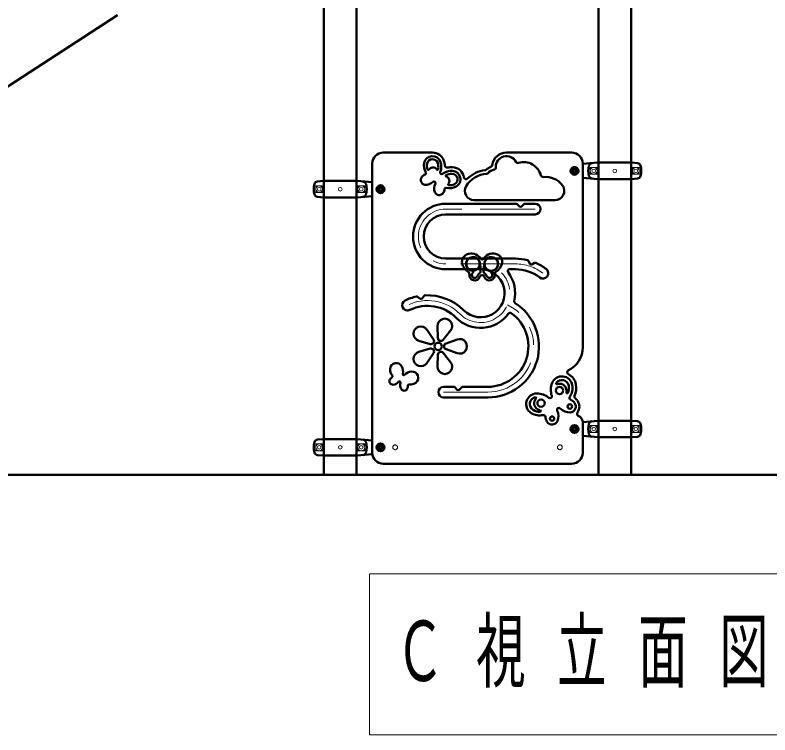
# Model space of a CAD drawing. Units: millimetres on the paper, scale 1:50. Extents: x -365 to 0, y -594 to 257.
# Drawn here: x -274.54 to -233.3, y -154.75 to -115.44 of the extents above; entities that cross this region are included whole.
import ezdxf

# ---------------------------------------------------------------- set-up
doc = ezdxf.new("R2010")
doc.units = ezdxf.units.MM
doc.linetypes.add('USER1', pattern=[4.5, 2.5, -2])
doc.linetypes.add('USER2', pattern=[6, 3, -1, 1, -1])
doc.layers.add('LY_1', color=140, linetype='Continuous', lineweight=50)
doc.styles.add('ＭＳ ゴシック', font='')
doc.styles.get('ＭＳ ゴシック').set_extended_font_data('MS Gothic')

msp = doc.modelspace()

# ---------------------------------------------------------------- linework, layer by layer
at = {"layer": 'LY_1'}
for p, q in [((-257.667, -140.544), (-257.667, -70.254)), ((-255.885, -140.544), (-255.885, -70.254)), ((-242.667, -140.544), (-242.667, -70.254)), ((-240.885, -140.544), (-240.885, -70.254)), ((-268.94, -115.436), (-298.592, -134.639)), ((-254.426, -122.944), (-251.736, -122.944)), ((-247.689, -122.944), (-244.126, -122.944)), ((-255.026, -139.344), (-255.026, -123.544)), ((-243.526, -133.584), (-243.526, -123.544)), ((-243.326, -123.549), (-243.526, -123.564)), ((-242.696, -123.494), (-243.326, -123.549)), ((-240.856, -123.494), (-242.696, -123.494)), ((-240.856, -123.494), (-240.54, -123.522)), ((-244.056, -123.898), (-243.976, -123.852)), ((-244.056, -123.898), (-244.056, -123.99)), ((-244.056, -123.99), (-243.976, -124.036)), ((-243.976, -123.852), (-243.896, -123.898)), ((-243.976, -124.036), (-243.896, -123.99)), ((-243.896, -123.898), (-243.896, -123.99)), ((-257.696, -124.494), (-258.012, -124.522)), ((-257.696, -124.494), (-255.855, -124.494)), ((-255.856, -124.494), (-255.226, -124.549)), ((-255.226, -124.549), (-255.026, -124.564)), ((-243.326, -124.339), (-243.526, -124.324)), ((-242.696, -124.394), (-243.326, -124.339)), ((-240.856, -124.394), (-242.696, -124.394)), ((-240.856, -124.394), (-240.54, -124.366)), ((-254.656, -124.898), (-254.576, -124.852)), ((-254.656, -124.898), (-254.656, -124.99)), ((-254.576, -124.852), (-254.496, -124.898)), ((-254.496, -124.898), (-254.496, -124.99)), ((-257.696, -125.394), (-258.012, -125.366)), ((-255.856, -125.394), (-255.226, -125.339)), ((-255.226, -125.339), (-255.026, -125.324)), ((-254.656, -124.99), (-254.576, -125.036)), ((-254.576, -125.036), (-254.496, -124.99)), ((-257.696, -125.394), (-255.855, -125.394)), ((-251.006, -125.739), (-247.172, -125.739)), ((-249.465, -125.539), (-245.033, -125.539)), ((-246.982, -125.896), (-247.116, -125.762)), ((-246.869, -125.896), (-246.736, -125.762)), ((-246.68, -125.739), (-246.126, -125.739)), ((-251.006, -126.319), (-246.126, -126.319)), ((-251.006, -128.739), (-247.206, -128.739)), ((-246.417, -129.016), (-246.494, -128.86)), ((-246.31, -129.052), (-246.154, -128.975)), ((-251.006, -129.319), (-249.108, -129.319)), ((-247.528, -129.319), (-247.206, -129.319)), ((-252.414, -130.927), (-252.552, -130.821)), ((-252.302, -130.912), (-252.196, -130.774)), ((-251.681, -133.15), (-252.04, -132.618)), ((-251.442, -133.072), (-251.464, -132.431)), ((-251.144, -133.169), (-250.749, -132.663)), ((-250.996, -133.373), (-250.393, -133.153)), ((-251.865, -133.403), (-252.482, -133.226)), ((-251.865, -133.655), (-252.482, -133.832)), ((-251.681, -133.908), (-252.04, -134.44)), ((-251.442, -133.986), (-251.464, -134.627)), ((-251.144, -133.889), (-250.749, -134.395)), ((-250.996, -133.685), (-250.393, -133.905)), ((-250.572, -135.739), (-251.126, -135.739)), ((-250.382, -135.896), (-250.516, -135.762)), ((-250.269, -135.896), (-250.136, -135.762)), ((-248.706, -135.739), (-250.08, -135.739)), ((-248.706, -136.319), (-251.126, -136.319)), ((-243.326, -137.649), (-243.526, -137.664)), ((-243.526, -139.344), (-243.526, -137.687)), ((-242.696, -137.594), (-243.326, -137.649)), ((-240.856, -137.594), (-242.696, -137.594)), ((-240.856, -137.594), (-240.54, -137.622)), ((-244.056, -137.998), (-243.976, -137.952)), ((-244.056, -137.998), (-244.056, -138.09)), ((-244.056, -138.09), (-243.976, -138.136)), ((-243.976, -137.952), (-243.896, -137.998)), ((-243.976, -138.136), (-243.896, -138.09)), ((-243.896, -137.998), (-243.896, -138.09)), ((-243.326, -138.439), (-243.526, -138.424)), ((-242.696, -138.494), (-243.326, -138.439)), ((-240.856, -138.494), (-242.696, -138.494)), ((-240.856, -138.494), (-240.54, -138.466)), ((-257.696, -138.594), (-258.012, -138.622)), ((-257.696, -138.594), (-255.855, -138.594)), ((-255.856, -138.594), (-255.226, -138.649)), ((-255.226, -138.649), (-255.026, -138.664)), ((-254.656, -138.998), (-254.576, -138.952)), ((-254.576, -138.952), (-254.496, -138.998)), ((-254.656, -138.998), (-254.656, -139.09)), ((-254.656, -139.09), (-254.576, -139.136)), ((-254.576, -139.136), (-254.496, -139.09)), ((-254.496, -138.998), (-254.496, -139.09)), ((-257.696, -139.494), (-258.012, -139.466)), ((-257.696, -139.494), (-255.855, -139.494)), ((-255.856, -139.494), (-255.226, -139.439)), ((-255.226, -139.439), (-255.026, -139.424)), ((-254.426, -139.944), (-244.126, -139.944))]:
    msp.add_line(p, q, dxfattribs=at)
at = {"layer": 'LY_1', "color": 7, "lineweight": 13}
for p, q in [((-242.741, -123.759), (-243.111, -123.759)), ((-243.111, -124.129), (-243.111, -123.759)), ((-242.741, -124.129), (-243.111, -124.129)), ((-240.811, -123.759), (-240.441, -123.759)), ((-240.811, -124.129), (-240.441, -124.129)), ((-240.441, -124.129), (-240.441, -123.759)), ((-257.741, -124.759), (-258.111, -124.759)), ((-258.111, -125.129), (-258.111, -124.759)), ((-255.811, -124.759), (-255.441, -124.759)), ((-255.441, -125.129), (-255.441, -124.759)), ((-257.741, -125.129), (-258.111, -125.129)), ((-255.811, -125.129), (-255.441, -125.129)), ((-242.741, -137.859), (-243.111, -137.859)), ((-243.111, -138.229), (-243.111, -137.859)), ((-240.811, -137.859), (-240.441, -137.859)), ((-240.441, -138.229), (-240.441, -137.859)), ((-242.741, -138.229), (-243.111, -138.229)), ((-240.811, -138.229), (-240.441, -138.229)), ((-257.741, -138.859), (-258.111, -138.859)), ((-258.111, -139.229), (-258.111, -138.859)), ((-255.811, -138.859), (-255.441, -138.859)), ((-255.441, -139.229), (-255.441, -138.859)), ((-257.741, -139.229), (-258.111, -139.229)), ((-255.811, -139.229), (-255.441, -139.229)), ((-255.176, -145.953), (-255.176, -154.753)), ((-198.376, -145.953), (-255.176, -145.953)), ((-255.176, -154.753), (-198.376, -154.753))]:
    msp.add_line(p, q, dxfattribs=at)
at = {"layer": 'LY_1', "color": 7, "linetype": 'USER2', "lineweight": 13}
for p, q in [((-246.126, -126.029), (-251.006, -126.029)), ((-247.206, -129.029), (-251.006, -129.029)), ((-251.126, -136.029), (-248.706, -136.029))]:
    msp.add_line(p, q, dxfattribs=at)
at = {"layer": 'LY_1', "color": 7}
msp.add_line((-317.894, -140.544), (-192.124, -140.544), dxfattribs=at)
at = {"layer": 'LY_1', "color": 7, "lineweight": 13}
for centre, radius in [((-243.976, -123.944), 0.24), ((-243.976, -123.944), 0.11), ((-242.926, -123.944), 0.185), ((-242.926, -123.944), 0.1), ((-241.776, -123.944), 0.1), ((-240.626, -123.944), 0.185), ((-240.626, -123.944), 0.1), ((-257.926, -124.944), 0.185), ((-257.926, -124.944), 0.1), ((-256.776, -124.944), 0.1), ((-255.626, -124.944), 0.185), ((-255.626, -124.944), 0.1), ((-254.576, -124.944), 0.24), ((-254.576, -124.944), 0.11), ((-243.976, -138.044), 0.24), ((-243.976, -138.044), 0.11), ((-242.926, -138.044), 0.185), ((-242.926, -138.044), 0.1), ((-241.776, -138.044), 0.1), ((-240.626, -138.044), 0.185), ((-240.626, -138.044), 0.1), ((-257.926, -139.044), 0.185), ((-257.926, -139.044), 0.1), ((-256.776, -139.044), 0.1), ((-255.626, -139.044), 0.185), ((-255.626, -139.044), 0.1), ((-254.576, -139.044), 0.24), ((-254.576, -139.044), 0.11)]:
    msp.add_circle(centre, radius, dxfattribs=at)
at = {"layer": 'LY_1'}
for centre, radius in [((-243.976, -123.944), 0.21), ((-254.576, -124.944), 0.21), ((-249.526, -129.029), 0.37), ((-249.526, -129.029), 0.37), ((-248.526, -129.029), 0.37), ((-248.526, -129.029), 0.37), ((-251.426, -133.529), 0.2), ((-244.793, -135.944), 0.2), ((-245.805, -136.632), 0.2), ((-244.23, -136.815), 0.12), ((-245.203, -137.476), 0.12), ((-243.976, -138.044), 0.21), ((-254.576, -139.044), 0.21)]:
    msp.add_circle(centre, radius, dxfattribs=at)
at = {"layer": 'LY_1', "color": 7, "linetype": 'USER1', "lineweight": 13}
for centre, radius in [((-243.976, -123.944), 0.13), ((-243.976, -123.944), 0.125), ((-254.576, -124.944), 0.13), ((-254.576, -124.944), 0.125), ((-243.976, -138.044), 0.13), ((-243.976, -138.044), 0.125), ((-254.576, -139.044), 0.13), ((-254.576, -139.044), 0.125), ((-253.776, -139.044), 0.13), ((-244.776, -139.044), 0.13)]:
    msp.add_circle(centre, radius, dxfattribs=at)
at = {"layer": 'LY_1'}
for centre, radius, start, end in [((-254.426, -123.544), 0.6, 90, 180), ((-251.736, -123.605), 0.461, 19.1803, 167.652), ((-251.736, -123.605), 0.301, 19.1803, 167.652), ((-251.736, -123.605), 0.661, 19.1803, 90), ((-247.689, -123.731), 0.786, 90, 172.4466), ((-247.689, -123.731), 0.587, 28.8533, 182.3603), ((-244.126, -123.544), 0.6, 0, 90), ((-251.49, -123.659), 0.713, 167.652, 211.1399), ((-251.49, -123.659), 0.553, 167.652, 202.4011), ((-252.083, -123.725), 0.668, 348.9386, 19.1803), ((-252.083, -123.725), 0.828, 339.4161, 19.1803), ((-252.083, -123.725), 1.028, 3.8123, 19.1803), ((-250.938, -123.649), 0.12, 183.8123, 282.6803), ((-248.221, -124.517), 0.858, 112.0596, 132.2344), ((-248.588, -123.611), 0.12, 292.0596, 352.4466), ((-247.07, -123.39), 0.12, 208.8533, 286.2644), ((-246.761, -124.45), 0.984, 15.1977, 106.2644), ((-242.226, -123.944), 1, 163.8038, 196.1962), ((-242.994, -123.721), 0.2, 95, 163.8038), ((-240.558, -123.721), 0.2, 16.1962, 85), ((-241.326, -123.944), 1, 343.8037, 16.1962), ((-251.927, -124.608), 0.51, 114.1406, 139.8562), ((-252.169, -124.069), 0.08, 294.1406, 31.1399), ((-251.964, -123.854), 0.04, 202.4011, 326.3912), ((-251.713, -124.021), 0.262, 35.5445, 146.3912), ((-251.467, -123.846), 0.04, 215.5445, 348.9386), ((-251.233, -124.045), 0.08, 159.4161, 307.0765), ((-250.686, -124.769), 0.828, 87.3123, 127.0765), ((-250.686, -124.769), 0.668, 87.3123, 117.554), ((-250.686, -124.769), 1.028, 87.3123, 102.6803), ((-250.669, -124.402), 0.301, 298.8406, 87.3123), ((-250.669, -124.402), 0.461, 298.8406, 87.3123), ((-250.669, -124.402), 0.661, 9.3078, 87.3123), ((-248.692, -125.508), 1.405, 93.6454, 148.763), ((-248.692, -125.508), 1.605, 96.1833, 134.3921), ((-248.878, -123.794), 0.12, 276.1833, 312.2344), ((-248.789, -123.987), 0.12, 273.6454, 316.9553), ((-248.221, -124.517), 0.658, 102.9626, 136.9553), ((-248.395, -123.76), 0.12, 282.9626, 2.3603), ((-257.994, -124.721), 0.2, 95, 163.8038), ((-255.558, -124.721), 0.2, 16.1962, 85), ((-252.12, -124.445), 0.259, 139.8562, 264.1817), ((-252.091, -124.163), 0.542, 264.1817, 315.0161), ((-251.65, -124.603), 0.08, 331.4765, 135.0162), ((-250.976, -124.212), 0.04, 117.554, 250.9481), ((-251.075, -124.498), 0.262, 320.1014, 70.9481), ((-249.898, -124.276), 0.12, 189.3078, 314.3921), ((-245.695, -124.16), 0.12, 195.1977, 276.9969), ((-245.544, -125.393), 1.121, 34.6634, 96.9969), ((-242.994, -124.167), 0.2, 196.1962, 265), ((-240.558, -124.167), 0.2, 275, 343.8037), ((-257.226, -124.944), 1, 163.8038, 196.1962), ((-256.326, -124.944), 1, 343.8037, 16.1962), ((-251.104, -124.9), 0.542, 151.4765, 202.3109), ((-251.576, -124.87), 0.51, 326.6365, 352.352), ((-250.991, -124.948), 0.08, 75.3528, 172.352), ((-250.791, -124.181), 0.713, 255.3528, 298.8406), ((-250.843, -124.691), 0.04, 140.1014, 264.0915), ((-250.791, -124.181), 0.553, 264.0915, 298.8406), ((-249.465, -125.039), 0.5, 148.763, 270), ((-245.033, -125.039), 0.5, 270, 34.6634), ((-257.994, -125.167), 0.2, 196.1962, 265), ((-255.558, -125.167), 0.2, 275, 343.8037), ((-251.366, -125.008), 0.259, 202.3109, 326.6365), ((-251.006, -127.529), 1.79, 90, 270), ((-247.172, -125.819), 0.08, 45, 90), ((-246.68, -125.819), 0.08, 90, 135), ((-246.126, -126.029), 0.29, 270, 90), ((-246.926, -125.839), 0.08, 225, 315), ((-251.006, -127.529), 1.21, 90, 270), ((-249.694, -128.905), 0.432, 114.1145, 192.6835), ((-249.526, -129.029), 0.38, 12.4322, 263.7178), ((-249.626, -129.056), 0.598, 33.2539, 114.1145), ((-248.426, -129.056), 0.598, 65.8855, 146.7461), ((-248.526, -129.029), 0.38, 276.2822, 167.5678), ((-248.358, -128.905), 0.432, 347.3165, 65.8855), ((-249.416, -128.842), 0.717, 192.6835, 239.5124), ((-251.235, -129.406), 2.131, 359.2145, 12.4322), ((-249.026, -128.662), 0.12, 213.2539, 326.7461), ((-246.816, -129.406), 2.131, 167.5678, 180.7855), ((-248.635, -128.842), 0.717, 300.4876, 347.3165), ((-247.206, -131.529), 2.79, 76.3358, 90), ((-246.566, -128.896), 0.08, 26.3403, 76.3358), ((-246.345, -128.98), 0.08, 206.3402, 296.3403), ((-246.118, -129.047), 0.08, 66.3447, 116.3402), ((-247.206, -131.529), 2.79, 52.9963, 66.3447), ((-249.108, -130.629), 1.31, 225.017, 90), ((-249.841, -129.563), 0.12, 350.9774, 59.5124), ((-249.574, -129.466), 0.06, 312.3297, 83.7178), ((-249.225, -129.433), 0.12, 301.6048, 359.2145), ((-248.827, -129.433), 0.12, 180.7855, 238.3953), ((-248.478, -129.466), 0.06, 96.2822, 227.6703), ((-248.211, -129.563), 0.12, 120.4876, 189.0226), ((-247.528, -129.419), 0.1, 90, 217.4479), ((-249.108, -130.629), 1.89, 346.8678, 37.4479), ((-247.206, -131.529), 2.21, 52.9963, 90), ((-245.701, -129.533), 0.29, 232.9963, 52.9963), ((-249.426, -129.629), 0.3, 170.9774, 342.2472), ((-249.426, -129.629), 0.16, 132.3297, 342.2472), ((-249.026, -129.757), 0.26, 121.6047, 162.2472), ((-249.026, -129.757), 0.12, 17.7528, 162.2472), ((-248.626, -129.629), 0.3, 197.7528, 9.0226), ((-249.026, -129.757), 0.26, 17.7528, 58.3952), ((-248.626, -129.629), 0.16, 197.7528, 47.6703), ((-252.133, -130.822), 0.08, 92.6833, 142.6788), ((-252.006, -133.529), 2.79, 45.017, 92.6833), ((-253.103, -131.282), 0.29, 116.0218, 296.0218), ((-252.006, -133.529), 2.79, 102.6743, 116.0218), ((-252.6, -130.885), 0.08, 52.6788, 102.6743), ((-252.365, -130.863), 0.08, 232.6788, 322.6788), ((-247.17, -131.081), 0.1, 166.8678, 237.8885), ((-252.006, -133.529), 2.21, 45.017, 116.0218), ((-248.706, -133.529), 2.79, 270, 57.8885), ((-249.108, -130.629), 1.89, 225.017, 323.9887), ((-248.706, -133.529), 2.21, 270, 55.0748), ((-247.498, -131.799), 0.1, 55.0748, 143.9887), ((-251.064, -132.417), 0.4, 322, 182), ((-252.372, -132.842), 0.4, 34, 254), ((-251.819, -133.243), 0.166, 254, 34), ((-251.276, -133.067), 0.166, 182, 322), ((-250.256, -133.529), 0.4, 250, 110), ((-250.939, -133.529), 0.166, 110, 250), ((-244.926, -133.584), 1.4, 296.2933, 0), ((-252.372, -134.216), 0.4, 106, 326), ((-251.819, -133.815), 0.166, 326, 106), ((-251.276, -133.992), 0.166, 38, 178), ((-253.712, -134.781), 0.339, 27.7501, 176.2218), ((-251.064, -134.641), 0.4, 178, 38), ((-253.526, -134.794), 0.524, 176.2218, 219.7096), ((-253.951, -134.907), 0.609, 347.9859, 27.7501), ((-244.253, -134.947), 0.12, 116.2933, 242.8294), ((-253.74, -135.531), 0.375, 122.7104, 148.426), ((-253.975, -135.166), 0.0588, 302.7104, 39.7096), ((-253.298, -135.046), 0.0588, 167.9859, 315.6463), ((-252.821, -135.513), 0.609, 95.8821, 135.6463), ((-252.848, -135.244), 0.339, 307.4104, 95.8821), ((-244.662, -135.744), 0.576, 9.7804, 158.2521), ((-244.662, -135.744), 0.776, 9.7804, 62.8294), ((-253.898, -135.434), 0.19, 148.426, 272.7515), ((-253.908, -135.226), 0.399, 272.7515, 323.5859), ((-253.54, -135.498), 0.0588, 340.0463, 143.5859), ((-253.11, -135.654), 0.399, 160.0463, 210.8807), ((-253.457, -135.683), 0.375, 335.2062, 0.9218), ((-253.023, -135.676), 0.0588, 83.9226, 180.9218), ((-252.961, -135.097), 0.524, 263.9226, 307.4104), ((-244.235, -135.914), 1.035, 158.2521, 198.0163), ((-244.939, -135.555), 0.04, 145.6816, 290.5379), ((-244.662, -135.744), 0.376, 9.7804, 145.6816), ((-244.793, -135.944), 0.376, 9.7804, 110.5379), ((-244.973, -135.798), 0.692, 336.5385, 9.7804), ((-244.973, -135.798), 0.891, 326.2926, 9.7804), ((-244.973, -135.798), 1.091, 336.7144, 9.7804), ((-253.289, -135.761), 0.19, 210.8807, 335.2062), ((-251.126, -136.029), 0.29, 90, 270), ((-250.572, -135.819), 0.08, 45, 90), ((-250.326, -135.839), 0.08, 225, 315), ((-250.08, -135.819), 0.08, 90, 135), ((-246.04, -136.68), 0.576, 90.1201, 238.5918), ((-246.039, -137.139), 1.035, 50.3559, 90.1201), ((-245.104, -135.998), 0.692, 355.3457, 9.7804), ((-244.375, -136.057), 0.04, 175.3457, 336.5385), ((-246.04, -136.68), 0.376, 102.6907, 238.5918), ((-245.805, -136.632), 0.376, 137.8343, 238.5918), ((-246.113, -136.353), 0.04, 317.8343, 102.6907), ((-245.314, -136.265), 0.1, 230.3559, 18.0163), ((-244.148, -136.348), 0.1, 146.2926, 243.2918), ((-244.48, -137.007), 0.638, 37.5763, 63.2918), ((-243.86, -136.277), 0.12, 156.7144, 229.6961), ((-244.48, -137.007), 0.838, 37.5763, 49.6961), ((-244.23, -136.815), 0.523, 322.2736, 37.5763), ((-244.825, -136.986), 0.1, 42.4163, 205.956), ((-244.25, -136.461), 0.678, 222.4163, 273.2507), ((-244.23, -136.815), 0.323, 273.2507, 37.5763), ((-245.875, -136.411), 0.891, 238.5918, 282.0797), ((-245.875, -136.411), 0.692, 238.5918, 271.8337), ((-245.641, -136.362), 0.692, 238.5918, 253.0266), ((-245.854, -137.062), 0.04, 271.8337, 73.0266), ((-245.667, -137.38), 0.1, 5.0804, 102.0797), ((-245.524, -137.327), 0.678, 335.1215, 25.956), ((-243.721, -137.209), 0.12, 142.2736, 246.8413), ((-243.926, -137.687), 0.4, 0, 66.8413), ((-244.932, -137.315), 0.638, 185.0804, 210.796), ((-245.203, -137.476), 0.323, 210.796, 335.1215), ((-242.994, -137.821), 0.2, 95, 163.8038), ((-240.558, -137.821), 0.2, 16.1962, 85), ((-242.226, -138.044), 1, 163.8038, 196.1962), ((-241.326, -138.044), 1, 343.8037, 16.1962), ((-242.994, -138.267), 0.2, 196.1962, 265), ((-240.558, -138.267), 0.2, 275, 343.8037), ((-257.226, -139.044), 1, 163.8038, 196.1962), ((-257.994, -138.821), 0.2, 95, 163.8038), ((-255.558, -138.821), 0.2, 16.1962, 85), ((-256.326, -139.044), 1, 343.8037, 16.1962), ((-257.994, -139.267), 0.2, 196.1962, 265), ((-255.558, -139.267), 0.2, 275, 343.8037), ((-254.426, -139.344), 0.6, 180, 270), ((-244.126, -139.344), 0.6, 270, 0)]:
    msp.add_arc(centre, radius, start, end, dxfattribs=at)
at = {"layer": 'LY_1', "color": 7, "lineweight": 13}
for centre, start, end in [((-245.301, -123.944), 355.8705, 4.1295), ((-238.251, -123.944), 175.8705, 184.1295), ((-260.301, -124.944), 355.8705, 4.1295), ((-253.251, -124.944), 175.8705, 184.1295), ((-245.301, -138.044), 355.8705, 4.1295), ((-238.251, -138.044), 175.8705, 184.1295), ((-260.301, -139.044), 355.8705, 4.1295), ((-253.251, -139.044), 175.8705, 184.1295)]:
    msp.add_arc(centre, 2.567, start, end, dxfattribs=at)
at = {"layer": 'LY_1', "color": 7, "linetype": 'USER2', "lineweight": 13}
for centre, radius, start, end in [((-251.006, -127.529), 1.5, 90, 270), ((-249.108, -130.629), 1.6, 225.017, 90), ((-247.206, -131.529), 2.5, 52.9963, 90), ((-252.006, -133.529), 2.5, 45.017, 116.0218), ((-248.706, -133.529), 2.5, 270, 64.7758)]:
    msp.add_arc(centre, radius, start, end, dxfattribs=at)

# ---------------------------------------------------------------- texts
at = {"layer": 'LY_1', "color": 7, "insert": (-253.776, -150.353), "char_height": 3.299, "attachment_point": 4, "style": 'ＭＳ ゴシック'}
msp.add_mtext('\\T1.64;\\W0.6;Ｃ視立面図\u3000Ｓ＝１／５０', dxfattribs=at)

doc.saveas('drawing.dxf')
